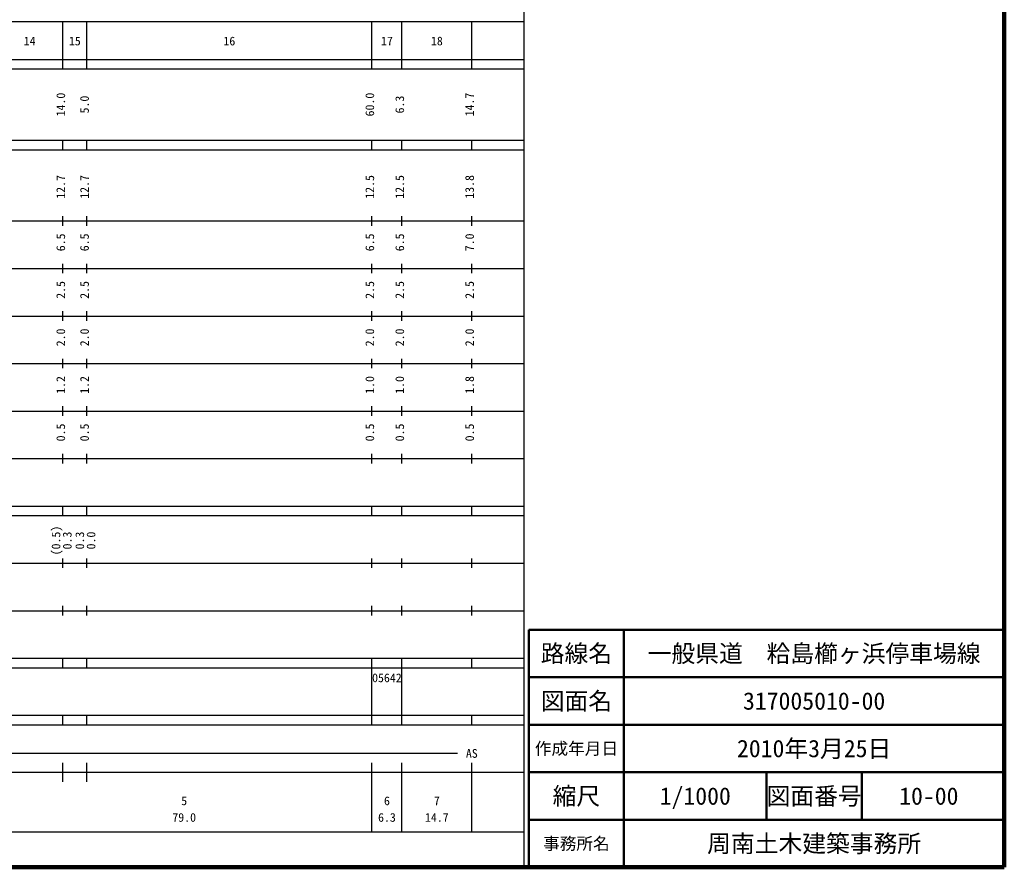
# Model space of a CAD drawing. Units: millimetres on the paper, enlarged 1000 times. Extents: x 40000 to 680000, y 20000 to 380000.
# Drawn here: x 472904 to 680000, y 20000 to 198357 of the extents above; entities that cross this region are included whole.
import ezdxf
from ezdxf.enums import TextEntityAlignment as Align

# ---------------------------------------------------------------- set-up
doc = ezdxf.new("R2010")
doc.units = ezdxf.units.MM
doc.header["$LTSCALE"] = 1000
for name, color, linetype, lineweight in [('M-TTL', 2, 'Continuous', 140), ('M-TTL-BAND', 7, 'Continuous', 25), ('M-TTL-FRAM', 2, 'Continuous', 50), ('M-TTL-LINE', 7, 'Continuous', 50)]:
    doc.layers.add(name, color=color, linetype=linetype, lineweight=lineweight)
doc.layers.add('M-TTL-TXT', color=7, linetype='Continuous')
doc.styles.add('ＭＳ ゴシック', font='')
doc.styles.get('ＭＳ ゴシック').set_extended_font_data('MS Gothic')

msp = doc.modelspace()

# ---------------------------------------------------------------- linework, layer by layer
at = {"layer": 'M-TTL'}
for p, q in [((680000, 20000), (680000, 380000)), ((40000, 20000), (680000, 20000))]:
    msp.add_line(p, q, dxfattribs=at)
at = {"layer": 'M-TTL-BAND'}
for p, q in [((579000, 20000), (579000, 370000)), ((68000, 198000), (579000, 198000)), ((482000, 188000), (482000, 198000)), ((487000, 188000), (487000, 198000)), ((547000, 188000), (547000, 198000)), ((553300, 188000), (553300, 198000)), ((568000, 188000), (568000, 198000)), ((40000, 190000), (579000, 190000)), ((40000, 188000), (579000, 188000)), ((40000, 173000), (579000, 173000)), ((482000, 171000), (482000, 173000)), ((487000, 171000), (487000, 173000)), ((547000, 171000), (547000, 173000)), ((553300, 171000), (553300, 173000)), ((568000, 171000), (568000, 173000)), ((40000, 171000), (579000, 171000)), ((40000, 156000), (579000, 156000)), ((482000, 155000), (482000, 157000)), ((487000, 155000), (487000, 157000)), ((547000, 155000), (547000, 157000)), ((553300, 155000), (553300, 157000)), ((568000, 155000), (568000, 157000)), ((46000, 146000), (579000, 146000)), ((482000, 145000), (482000, 147000)), ((487000, 145000), (487000, 147000)), ((547000, 145000), (547000, 147000)), ((553300, 145000), (553300, 147000)), ((568000, 145000), (568000, 147000)), ((482000, 135000), (482000, 137000)), ((487000, 135000), (487000, 137000)), ((547000, 135000), (547000, 137000)), ((553300, 135000), (553300, 137000)), ((568000, 135000), (568000, 137000)), ((52000, 136000), (579000, 136000)), ((482000, 125000), (482000, 127000)), ((487000, 125000), (487000, 127000)), ((547000, 125000), (547000, 127000)), ((553300, 125000), (553300, 127000)), ((568000, 125000), (568000, 127000)), ((46000, 126000), (579000, 126000)), ((52000, 116000), (579000, 116000)), ((482000, 115000), (482000, 117000)), ((487000, 115000), (487000, 117000)), ((547000, 115000), (547000, 117000)), ((553300, 115000), (553300, 117000)), ((568000, 115000), (568000, 117000)), ((46000, 106000), (579000, 106000)), ((482000, 105000), (482000, 107000)), ((487000, 105000), (487000, 107000)), ((547000, 105000), (547000, 107000)), ((553300, 105000), (553300, 107000)), ((568000, 105000), (568000, 107000)), ((40000, 96000), (579000, 96000)), ((482000, 94000), (482000, 96000)), ((487000, 94000), (487000, 96000)), ((547000, 94000), (547000, 96000)), ((553300, 94000), (553300, 96000)), ((568000, 94000), (568000, 96000)), ((40000, 94000), (579000, 94000)), ((482000, 83000), (482000, 85000)), ((487000, 83000), (487000, 85000)), ((547000, 83000), (547000, 85000)), ((553300, 83000), (553300, 85000)), ((568000, 83000), (568000, 85000)), ((49000, 84000), (579000, 84000)), ((482000, 73000), (482000, 75000)), ((487000, 73000), (487000, 75000)), ((547000, 73000), (547000, 75000)), ((553300, 73000), (553300, 75000)), ((568000, 73000), (568000, 75000)), ((40000, 74000), (579000, 74000)), ((40000, 64000), (579000, 64000)), ((482000, 62000), (482000, 64000)), ((487000, 62000), (487000, 64000)), ((547000, 62000), (547000, 64000)), ((553300, 62000), (553300, 64000)), ((568000, 62000), (568000, 64000)), ((40000, 62000), (579000, 62000)), ((547000, 52000), (547000, 62000)), ((553300, 52000), (553300, 62000)), ((40000, 52000), (579000, 52000)), ((482000, 50000), (482000, 52000)), ((487000, 50000), (487000, 52000)), ((547000, 50000), (547000, 52000)), ((553300, 50000), (553300, 52000)), ((568000, 50000), (568000, 52000)), ((40000, 50000), (579000, 50000)), ((71000, 44000), (565000, 44000)), ((482000, 38000), (482000, 42000)), ((487000, 38000), (487000, 42000)), ((547000, 27500), (547000, 42000)), ((553300, 27500), (553300, 42000)), ((568000, 27500), (568000, 42000)), ((40000, 40000), (579000, 40000)), ((68000, 27500), (579000, 27500))]:
    msp.add_line(p, q, dxfattribs=at)
at = {"layer": 'M-TTL-FRAM'}
for p, q in [((680000, 70000), (580000, 70000)), ((580000, 70000), (580000, 20000))]:
    msp.add_line(p, q, dxfattribs=at)
at = {"layer": 'M-TTL-LINE'}
for p, q in [((600000, 70000), (600000, 20000)), ((680000, 60000), (580000, 60000)), ((680000, 50000), (580000, 50000)), ((680000, 40000), (580000, 40000)), ((630000, 40000), (630000, 30000)), ((650000, 40000), (650000, 30000)), ((680000, 30000), (580000, 30000))]:
    msp.add_line(p, q, dxfattribs=at)

# ---------------------------------------------------------------- texts
at = {"layer": 'M-TTL-BAND', "style": 'ＭＳ ゴシック'}
for s, p in [('14', (475000, 192405)), ('15', (484500, 192405)), ('16', (517000, 192405)), ('17', (550150, 192405)), ('18', (560650, 192405)), ('AS', (568000, 42500)), ('5', (507500, 32523)), ('6', (550150, 32523)), ('7', (560650, 32523)), ('79.0', (507500, 29033)), ('6.3', (550150, 29033)), ('14.7', (560650, 29033))]:
    msp.add_text(s, height=1833, dxfattribs=at).set_placement(p, align=Align.BOTTOM_CENTER)
for s, p in [('14.0', (483000, 180500)), ('60.0', (548000, 180500)), ('14.7', (569000, 180500)), ('5.0', (488000, 180500)), ('6.3', (554300, 180500)), ('12.7', (483000, 163174)), ('12.7', (488000, 163174)), ('12.5', (548000, 163174)), ('12.5', (554300, 163174)), ('13.8', (569000, 163174)), ('6.5', (483000, 151500)), ('6.5', (488000, 151500)), ('6.5', (548000, 151500)), ('6.5', (554300, 151500)), ('7.0', (569000, 151500)), ('2.5', (483000, 141500)), ('2.5', (488000, 141500)), ('2.5', (548000, 141500)), ('2.5', (554300, 141500)), ('2.5', (569000, 141500)), ('2.0', (483000, 131500)), ('2.0', (488000, 131500)), ('2.0', (548000, 131500)), ('2.0', (554300, 131500)), ('2.0', (569000, 131500)), ('1.2', (483000, 121500)), ('1.2', (488000, 121500)), ('1.0', (548000, 121500)), ('1.0', (554300, 121500)), ('1.8', (569000, 121500)), ('0.5', (483000, 111500)), ('0.5', (488000, 111500)), ('0.5', (548000, 111500)), ('0.5', (554300, 111500)), ('0.5', (569000, 111500)), ('(0.5)', (482000, 88764)), ('0.3', (484370, 88764)), ('0.3', (487000, 88764)), ('0.0', (489370, 88764))]:
    msp.add_text(s, height=1833, rotation=90, dxfattribs=at).set_placement(p, align=Align.BOTTOM_CENTER)
msp.add_text('05642', height=1833, dxfattribs=at).set_placement((547025, 58405), align=Align.BOTTOM_LEFT)
at = {"layer": 'M-TTL-TXT', "style": 'ＭＳ ゴシック'}
for s, height, p in [('路線名', 3666, (590000, 65000)), ('路線名', 3666, (590000, 65000)), ('一般県道\u3000粭島櫛ヶ浜停車場線', 3666, (640000, 65000)), ('図面名', 3666, (590000, 55000)), ('図面名', 3666, (590000, 55000)), ('317005010-00', 3666, (640000, 55000)), ('作成年月日', 2566, (590000, 45000)), ('作成年月日', 2566, (590000, 45000)), ('2010年3月25日', 3666, (640000, 45000)), ('縮尺', 3666, (590000, 35000)), ('縮尺', 3666, (590000, 35000)), ('図面番号', 3666, (640000, 35000)), ('図面番号', 3666, (640000, 35000)), ('1/1000', 3666, (615000, 35000)), ('10-00', 3666, (664125, 35000)), ('周南土木建築事務所', 3666, (640000, 25000)), ('事務所名', 2566, (590000, 25000)), ('事務所名', 2566, (590000, 25000))]:
    msp.add_text(s, height=height, dxfattribs=at).set_placement(p, align=Align.MIDDLE_CENTER)

doc.saveas('drawing.dxf')
